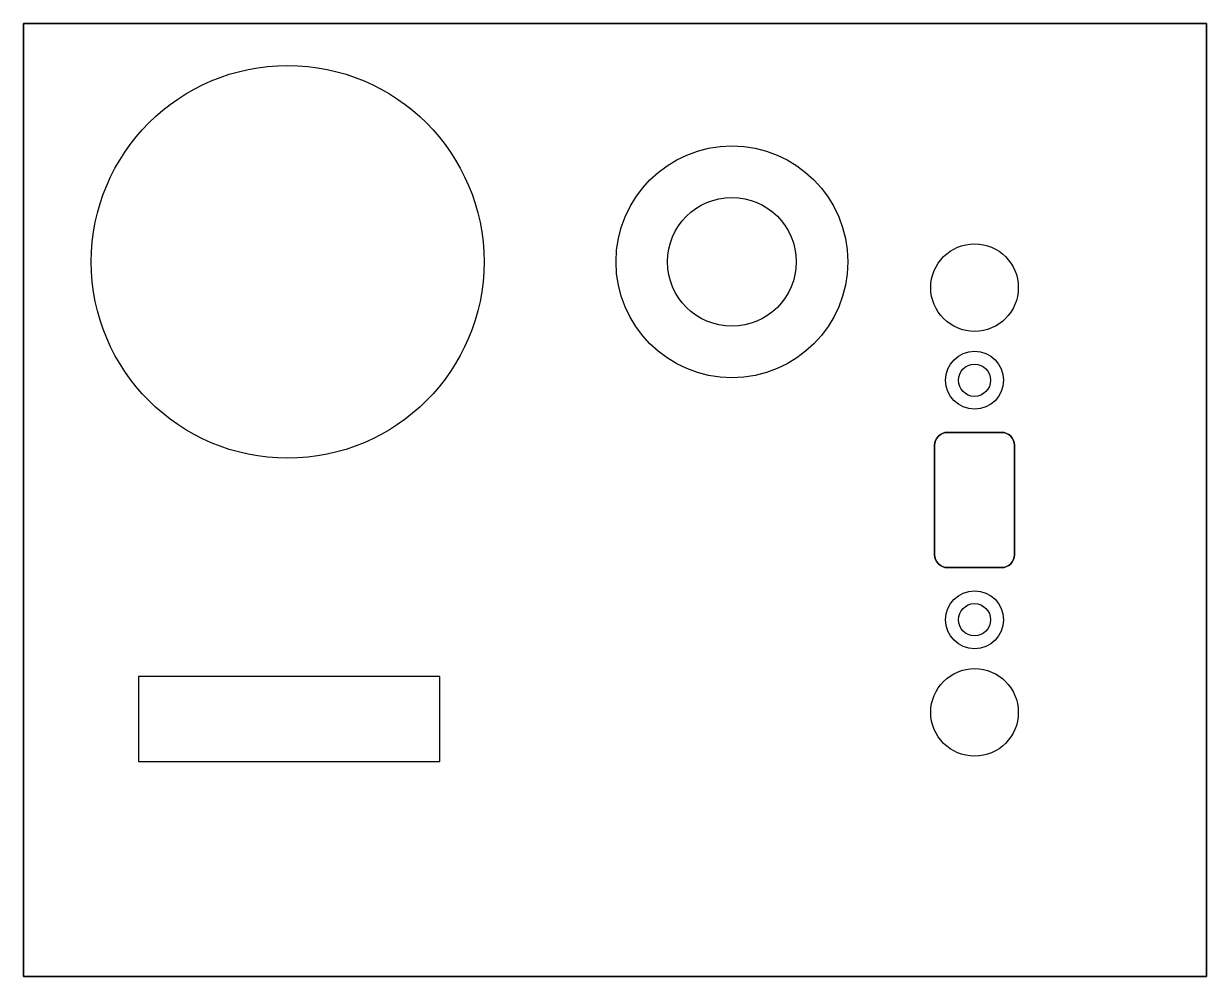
# Model space of a CAD drawing. Header units: millimetres. Extents: x -90.7 to 1.1, y -73.1 to 0.9.
import ezdxf

# ---------------------------------------------------------------- set-up
doc = ezdxf.new("R2010")
doc.units = ezdxf.units.MM
doc.layers.get('0').update_dxf_attribs({"linetype": 'CONTINUOUS'})

msp = doc.modelspace()

# ---------------------------------------------------------------- linework, layer by layer
for points in [[(-90.718, -73.064), (-90.718, 0.936), (1.123, 0.936), (1.123, -73.064)], [(1.123, -73.064), (1.123, 0.936), (-90.718, 0.936), (-90.718, -73.064)], [(-81.795, -49.774), (-81.795, -56.374), (-58.395, -56.374), (-58.395, -49.774)]]:
    msp.add_lwpolyline(points, close=True)
for points in [[(-14.777, -30.814, -0.414214), (-13.777, -31.814), (-13.777, -40.314, -0.414214), (-14.777, -41.314), (-18.977, -41.314, -0.414214), (-19.977, -40.314), (-19.977, -31.814, -0.414214), (-18.977, -30.814)], [(-14.777, -30.814), (-18.977, -30.814, 0.414214), (-19.977, -31.814), (-19.977, -40.314, 0.414214), (-18.977, -41.314), (-14.777, -41.314, 0.414214), (-13.777, -40.314), (-13.777, -31.814, 0.414214)]]:
    msp.add_lwpolyline(points, format="xyb", close=True)
for centre, radius in [((-70.218, -17.564), 15.25), ((-70.218, -17.564), 15.25), ((-35.718, -17.564), 9), ((-35.718, -17.564), 5), ((-35.718, -17.564), 5), ((-16.877, -19.564), 3.4), ((-16.877, -19.564), 3.4), ((-16.877, -26.764), 2.25), ((-16.877, -26.764), 1.25), ((-16.877, -26.764), 1.25), ((-16.877, -45.364), 2.25), ((-16.877, -45.364), 1.25), ((-16.877, -45.364), 1.25), ((-16.877, -52.564), 3.4), ((-16.877, -52.564), 3.4)]:
    msp.add_circle(centre, radius)

doc.saveas('drawing.dxf')
